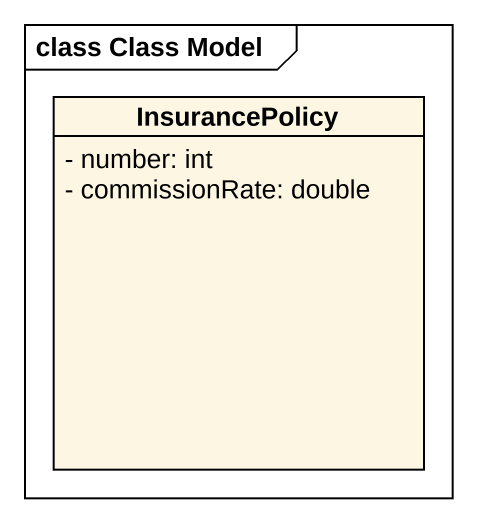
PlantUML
@startuml
mainframe class Class Model
hide circle
hide empty members
skinparam classAttributeIconSize 0
class InsurancePolicy {
  - number: int
  - commissionRate: double
}
@enduml
